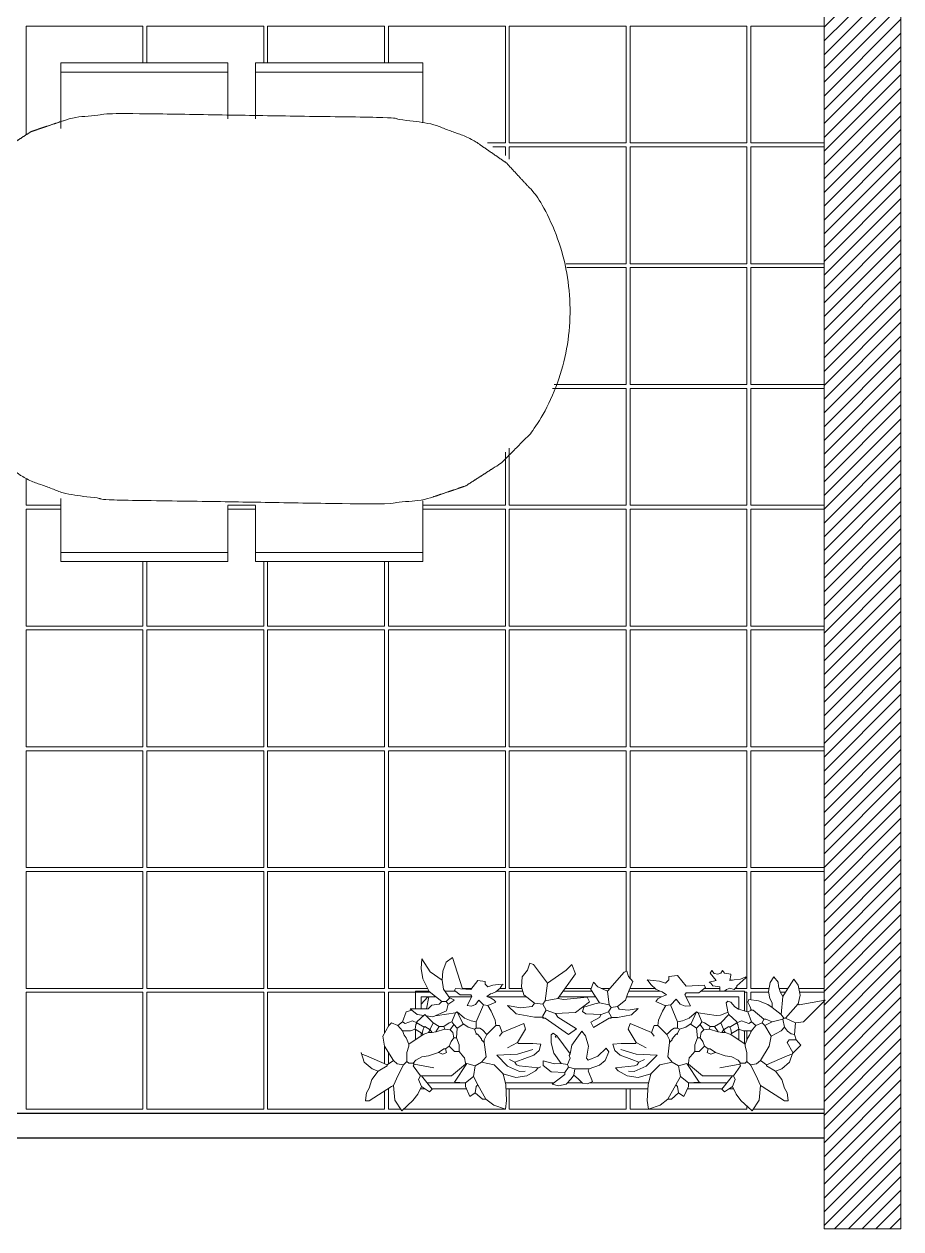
# Model space of a CAD drawing. Header units: inches. Extents: x 342 to 2540, y 601 to 2289.
# Drawn here: x 1376.9 to 1601.9, y 1135.9 to 1445.1 of the extents above; entities that cross this region are included whole.
import ezdxf

# ---------------------------------------------------------------- set-up
doc = ezdxf.new("R2010")
doc.units = ezdxf.units.IN
doc.header["$MEASUREMENT"] = 0
doc.layers.get('0').update_dxf_attribs({"color": 140})
for name, color, linetype, lineweight in [('A-DETL-MBND', 140, 'Continuous', 18), ('A-DOOR-FULL', 2, 'Continuous', 25), ('A-FURN', 8, 'Continuous', 18), ('battiscopa e pavimento', 6, 'Continuous', 13)]:
    doc.layers.add(name, color=color, linetype=linetype, lineweight=lineweight)

msp = doc.modelspace()

# ---------------------------------------------------------------- hatches: boundary and pattern name
h = msp.add_hatch()
h.set_pattern_fill('ANSI31', color=1, scale=20)
edge = h.paths.add_edge_path()
edge.add_line((1582.22, 1159.27), (1582.22, 1287))
edge.add_line((1582.22, 1159.27), (1582.22, 1135.9))
edge.add_line((1582.22, 1135.9), (1601.93, 1135.9))
edge.add_line((1601.93, 1135.9), (1601.93, 1506.97))
edge.add_line((1582.22, 1506.97), (1582.22, 1287))
edge.add_line((1582.22, 1506.97), (1506.32, 1506.97))
edge.add_line((1539.22, 1516.55), (1582.22, 1516.55))
edge.add_line((1582.22, 1647), (1582.22, 1516.47))
edge.add_line((1601.93, 1856.07), (1601.93, 1506.97))
edge.add_line((1506.32, 1516.47), (1582.22, 1516.47))
edge.add_line((1506.32, 1516.47), (1506.32, 1506.93))
edge.add_line((1601.93, 1856.07), (1482.52, 1856.08))
edge.add_line((1582.22, 1846.47), (1482.52, 1846.48))
edge.add_line((1482.52, 1856.08), (1482.52, 1846.48))
edge.add_line((1582.22, 1846.47), (1582.22, 1615.47))

# ---------------------------------------------------------------- linework, layer by layer
at = {"layer": 'A-DETL-MBND'}
for p, q in [((1582.22, 1506.97), (1582.22, 1287)), ((1601.93, 1135.9), (1601.93, 1506.97)), ((1582.22, 1194.57), (1582.22, 1287)), ((1582.22, 1159.27), (1582.22, 1194.33)), ((1582.22, 1159.27), (1582.22, 1135.9)), ((1582.22, 1135.9), (1601.93, 1135.9))]:
    msp.add_line(p, q, dxfattribs=at)
at = {"layer": 'A-DOOR-FULL'}
for p, q in [((1284.42, 1165.63), (1582.22, 1165.63)), ((1284.42, 1159.27), (1582.22, 1159.27)), ((1284.42, 1159.27), (1582.22, 1159.27))]:
    msp.add_line(p, q, dxfattribs=at)
at = {"layer": 'A-FURN'}
for p, q in [((1479.21, 1435.16, 100), (1436.27, 1435.16, 100)), ((1436.3, 1435.16, 100), (1436.3, 1429.8, 100)), ((1479.21, 1429.8, 100), (1479.21, 1435.16, 100)), ((1429.21, 1432.8, 100), (1429.21, 1429.8, 100)), ((1436.3, 1420.79, 100), (1436.3, 1429.8, 100)), ((1479.21, 1429.8, 100), (1479.21, 1419.88, 100)), ((1386.31, 1312.53, 100), (1386.31, 1323.39, 100)), ((1429.21, 1321.54, 100), (1429.21, 1312.53, 100)), ((1436.3, 1321.54, 100), (1436.3, 1312.53, 100)), ((1479.21, 1312.53, 100), (1479.21, 1322.81, 100)), ((1386.31, 1312.53, 100), (1386.31, 1307.17, 100)), ((1429.21, 1307.17, 100), (1429.21, 1312.53, 100)), ((1436.3, 1307.17, 100), (1436.3, 1312.53, 100)), ((1479.21, 1312.53, 100), (1479.21, 1307.17, 100)), ((1386.31, 1307.17, 100), (1429.21, 1307.17, 100)), ((1479.21, 1307.17, 100), (1436.27, 1307.17, 100)), ((1478.78, 1202.76), (1478.95, 1205.24)), ((1478.95, 1205.24), (1481.14, 1201.87)), ((1484.35, 1202.05), (1485.2, 1204.35)), ((1485.2, 1204.35), (1486.89, 1205.53)), ((1486.89, 1205.53), (1489.45, 1197.48)), ((1506.1, 1202.27), (1506.7, 1204.07)), ((1507.6, 1203.77), (1506.7, 1204.07)), ((1511.2, 1198.97), (1507.6, 1203.77)), ((1516, 1202.27), (1517.5, 1203.77)), ((1518.4, 1201.37), (1517.5, 1203.77)), ((1479.28, 1200.1), (1478.78, 1202.76)), ((1480.86, 1196.8), (1479.28, 1200.1)), ((1481.14, 1201.87), (1484.19, 1199.75)), ((1484.19, 1199.75), (1484.35, 1202.05)), ((1504.56, 1198.01), (1504.7, 1200.61)), ((1504.7, 1200.61), (1506.1, 1202.27)), ((1511.2, 1198.97), (1516, 1202.27)), ((1513.9, 1195.07), (1518.4, 1201.37)), ((1526.64, 1196.89), (1530.9, 1201.8)), ((1530.9, 1201.8), (1531.59, 1202.03)), ((1532.05, 1200.65), (1531.59, 1202.03)), ((1533.13, 1199.37), (1532.05, 1200.65)), ((1538.37, 1199.65), (1536.81, 1199.82)), ((1537.09, 1199.55), (1536.81, 1199.82)), ((1542.35, 1199.82), (1541.52, 1198.99)), ((1542.35, 1200.65), (1544.56, 1200.93)), ((1542.35, 1200.65), (1542.35, 1199.82)), ((1544.56, 1200.93), (1546.78, 1198.16)), ((1552.94, 1201.51), (1553.4, 1202.2)), ((1554.55, 1199.66), (1552.94, 1201.51)), ((1553.98, 1201.44), (1553.4, 1202.2)), ((1554.93, 1201.28), (1553.98, 1201.44)), ((1555.72, 1201.53), (1554.93, 1201.28)), ((1556.17, 1202.2), (1555.72, 1201.53)), ((1556.63, 1201.51), (1556.17, 1202.2)), ((1558.24, 1201.28), (1556.63, 1201.51)), ((1558.01, 1199.66), (1558.24, 1201.04)), ((1558.24, 1201.04), (1558.24, 1201.28)), ((1560.8, 1200.04), (1559.11, 1199.79)), ((1560.55, 1198.97), (1562.17, 1200.35)), ((1562.17, 1200.58), (1560.8, 1200.04)), ((1562.17, 1200.35), (1562.17, 1200.58)), ((1569.32, 1200.58), (1568.37, 1199.13)), ((1569.32, 1200.58), (1570.47, 1199.2)), ((1571.86, 1195.97), (1574.49, 1200.04)), ((1574.49, 1200.04), (1575.58, 1198.43)), ((1484.1, 1194.26), (1480.86, 1196.8)), ((1484.19, 1199.75), (1484.56, 1197.44)), ((1484.56, 1197.44), (1486.13, 1195.14)), ((1487.39, 1197.12), (1487.62, 1197.58)), ((1488.78, 1195.97), (1487.39, 1197.12)), ((1491.55, 1197.35), (1487.62, 1197.58)), ((1493.39, 1199.66), (1491.55, 1197.35)), ((1495.24, 1199.43), (1493.39, 1199.66)), ((1495.24, 1199.43), (1495.24, 1198.74)), ((1495.24, 1198.74), (1495.93, 1198.05)), ((1495.93, 1198.05), (1497.2, 1198.46)), ((1498, 1196.78), (1497.07, 1196.29)), ((1497.2, 1198.46), (1498.55, 1198.6)), ((1499.06, 1197.71), (1498, 1196.78)), ((1498.55, 1198.6), (1499.62, 1198.51)), ((1499.62, 1198.51), (1499.06, 1197.71)), ((1499.62, 1198.51), (1499.85, 1198.74)), ((1505.2, 1195.97), (1504.56, 1198.01)), ((1510.6, 1194.47), (1511.2, 1198.97)), ((1522.33, 1197.34), (1523.02, 1199.19)), ((1524.56, 1193.89), (1522.33, 1197.34)), ((1524.18, 1198.03), (1523.02, 1199.19)), ((1526.64, 1196.89), (1524.18, 1198.03)), ((1527.1, 1193.43), (1526.64, 1196.89)), ((1531.74, 1196.15), (1533.13, 1199.37)), ((1537.09, 1199.55), (1537.76, 1198.59)), ((1537.76, 1198.59), (1539.03, 1197.47)), ((1540, 1199.49), (1538.37, 1199.65)), ((1539.03, 1197.47), (1540.15, 1196.88)), ((1541.52, 1198.99), (1540, 1199.49)), ((1540.15, 1196.88), (1540.69, 1196.78)), ((1540.69, 1196.78), (1541.8, 1195.95)), ((1546.78, 1198.16), (1551.48, 1198.44)), ((1550.1, 1196.5), (1551.76, 1197.88)), ((1551.76, 1197.88), (1551.48, 1198.44)), ((1552.71, 1199.2), (1554.55, 1199.66)), ((1552.71, 1199.2), (1553.17, 1198.97)), ((1553.63, 1198.28), (1553.17, 1198.97)), ((1555.48, 1198.05), (1553.63, 1198.28)), ((1555.48, 1196.89), (1555.48, 1198.05)), ((1556.63, 1196.89), (1555.48, 1196.89)), ((1557.14, 1197.36), (1556.63, 1196.89)), ((1558.04, 1197.65), (1557.14, 1197.36)), ((1559.11, 1199.79), (1558.01, 1199.66)), ((1559.17, 1197.35), (1558.04, 1197.65)), ((1559.63, 1197.82), (1559.17, 1197.35)), ((1559.63, 1197.82), (1559.86, 1198.05)), ((1559.86, 1198.28), (1560.55, 1198.97)), ((1559.86, 1198.05), (1559.86, 1198.28)), ((1568.37, 1199.13), (1567.97, 1196.82)), ((1567.97, 1196.82), (1568.25, 1195)), ((1570.54, 1198.22), (1570.47, 1199.2)), ((1570.93, 1196.74), (1570.54, 1198.22)), ((1571.63, 1195.51), (1570.93, 1196.74)), ((1575.58, 1198.43), (1576.05, 1195.87)), ((1480.51, 1195.45), (1478.85, 1193.6)), ((1480.18, 1192.42), (1480.78, 1195.45)), ((1483.4, 1193.57), (1484.1, 1194.26)), ((1484.1, 1194.26), (1485.25, 1194.26)), ((1486.17, 1195.19), (1485.25, 1194.26)), ((1485.71, 1193.57), (1485.25, 1194.26)), ((1487.19, 1194.56), (1485.67, 1193.49)), ((1487.34, 1194.6), (1486.17, 1195.19)), ((1491.55, 1195.97), (1488.78, 1195.97)), ((1490.62, 1193.2), (1491.78, 1195.51)), ((1491.78, 1195.51), (1491.55, 1195.97)), ((1493.62, 1194.59), (1492.79, 1193.53)), ((1494.78, 1193.43), (1493.62, 1194.59)), ((1496.62, 1196.2), (1495.7, 1195.51)), ((1495.7, 1195.51), (1496.77, 1195.09)), ((1495.93, 1193.2), (1498.01, 1194.12)), ((1497.07, 1196.29), (1496.62, 1196.2)), ((1496.77, 1195.09), (1497.58, 1194.64)), ((1497.58, 1194.64), (1498.01, 1194.12)), ((1507.9, 1193.87), (1505.2, 1195.97)), ((1507.3, 1192.97), (1507.9, 1193.87)), ((1510, 1193.57), (1507.9, 1193.87)), ((1510, 1193.57), (1510.6, 1194.47)), ((1510.6, 1194.47), (1513.9, 1195.07)), ((1515.4, 1194.77), (1513.9, 1195.07)), ((1521.4, 1195.37), (1515.4, 1194.77)), ((1518.4, 1191.47), (1522, 1194.17)), ((1523.41, 1193.66), (1520.59, 1192.79)), ((1522, 1194.17), (1521.4, 1195.37)), ((1523.41, 1193.66), (1524.56, 1193.89)), ((1527.1, 1193.43), (1524.56, 1193.89)), ((1529.18, 1192.97), (1531.25, 1194.59)), ((1531.25, 1194.59), (1531.74, 1196.15)), ((1539.54, 1194.91), (1539.03, 1194.29)), ((1541.52, 1193.18), (1539.03, 1194.29)), ((1540.51, 1195.44), (1539.54, 1194.91)), ((1541.8, 1195.95), (1540.51, 1195.44)), ((1542.9, 1193.45), (1544.29, 1194.84)), ((1544.29, 1194.84), (1545.29, 1193.58)), ((1546.5, 1195.95), (1546.78, 1196.5)), ((1547.89, 1193.18), (1546.5, 1195.95)), ((1546.78, 1196.5), (1550.1, 1196.5)), ((1557.09, 1193.89), (1557.55, 1194.35)), ((1557.55, 1191.59), (1557.09, 1193.89)), ((1557.55, 1194.35), (1558.24, 1194.12)), ((1558.24, 1194.12), (1559.34, 1192.9)), ((1562.63, 1194.12), (1562.86, 1194.82)), ((1563.09, 1193.2), (1562.63, 1194.12)), ((1565.37, 1194.47), (1562.86, 1194.82)), ((1567.78, 1193.52), (1565.37, 1194.47)), ((1568.25, 1195), (1568.86, 1193.89)), ((1568.86, 1193.89), (1568.86, 1192.97)), ((1571.16, 1190.89), (1571.63, 1195.51)), ((1571.63, 1195.51), (1571.86, 1195.97)), ((1572.32, 1189.97), (1575.55, 1193.66)), ((1576.05, 1195.87), (1575.55, 1193.66)), ((1575.78, 1193.43), (1575.55, 1193.66)), ((1582.5, 1194.62), (1575.78, 1193.43)), ((1576.93, 1189.05), (1582.5, 1194.62)), ((1474.01, 1189.05), (1474.94, 1191.59)), ((1476.43, 1192.03), (1474.94, 1191.59)), ((1477.76, 1190.89), (1475.98, 1192.42)), ((1475.98, 1192.42), (1480.63, 1192.42)), ((1477.7, 1189.05), (1479.78, 1190.89)), ((1479.52, 1190.66), (1477.76, 1190.89)), ((1481.86, 1188.82), (1479.78, 1190.89)), ((1481.82, 1190.36), (1480.09, 1190.59)), ((1480.63, 1192.42), (1481.56, 1193.34)), ((1481.56, 1193.34), (1483.4, 1193.57)), ((1485.32, 1191.83), (1481.82, 1190.36)), ((1483.01, 1190.66), (1482.62, 1190.7)), ((1487.62, 1191.36), (1483.01, 1190.66)), ((1485.32, 1191.83), (1485.71, 1193.57)), ((1486.7, 1189.05), (1487.62, 1191.36)), ((1487.62, 1191.36), (1488.09, 1191.59)), ((1489.47, 1188.59), (1488.09, 1191.59)), ((1488.09, 1191.59), (1489.95, 1190.03)), ((1491.73, 1193.09), (1490.62, 1193.2)), ((1492.79, 1193.53), (1491.73, 1193.09)), ((1492.93, 1189.05), (1494.78, 1193.43)), ((1495.93, 1193.2), (1494.78, 1193.43)), ((1495.93, 1193.2), (1496.81, 1191.76)), ((1496.81, 1191.76), (1497.83, 1189.45)), ((1500.98, 1193.25), (1503.19, 1191.08)), ((1504.3, 1192.67), (1500.98, 1193.25)), ((1503.19, 1191.08), (1507.9, 1190.27)), ((1504.3, 1192.67), (1507.3, 1192.97)), ((1510.9, 1192.07), (1510, 1193.57)), ((1510, 1190.57), (1510.9, 1192.07)), ((1510, 1190.27), (1510, 1190.57)), ((1513.3, 1191.17), (1510.9, 1192.07)), ((1513.3, 1191.17), (1518.4, 1191.47)), ((1513.9, 1190.27), (1513.3, 1191.17)), ((1520.59, 1192.79), (1520.21, 1191.69)), ((1520.21, 1191.69), (1521.1, 1191.12)), ((1525.02, 1190.89), (1521.1, 1191.12)), ((1524.56, 1190.2), (1525.02, 1190.89)), ((1525.02, 1190.89), (1526.87, 1191.59)), ((1526.87, 1191.59), (1527.56, 1192.74)), ((1527.56, 1190.43), (1526.87, 1191.59)), ((1527.56, 1192.74), (1527.1, 1193.43)), ((1527.56, 1192.74), (1529.18, 1192.97)), ((1529.64, 1192.28), (1529.18, 1192.97)), ((1532.8, 1190.83), (1529.18, 1190.2)), ((1531.94, 1192.05), (1529.64, 1192.28)), ((1531.94, 1192.05), (1534.5, 1192.49)), ((1534.5, 1192.49), (1532.8, 1190.83)), ((1540.75, 1191.76), (1539.73, 1189.45)), ((1541.63, 1193.2), (1540.75, 1191.76)), ((1541.63, 1193.2), (1542.79, 1193.43)), ((1544.63, 1189.05), (1542.79, 1193.43)), ((1545.29, 1193.58), (1546.56, 1193.05)), ((1546.56, 1193.05), (1547.89, 1193.18)), ((1549.48, 1191.59), (1547.61, 1190.03)), ((1548.09, 1188.59), (1549.48, 1191.59)), ((1549.94, 1191.36), (1549.48, 1191.59)), ((1549.94, 1191.36), (1554.55, 1190.66)), ((1550.86, 1189.05), (1549.94, 1191.36)), ((1554.55, 1190.66), (1555.6, 1190.75)), ((1555.6, 1190.75), (1557.57, 1191.54)), ((1555.71, 1188.82), (1557.78, 1190.89)), ((1557.78, 1190.89), (1557.55, 1191.59)), ((1559.86, 1189.05), (1557.78, 1190.89)), ((1559.34, 1192.9), (1560.29, 1192.28)), ((1560.29, 1192.28), (1562.63, 1191.59)), ((1562.63, 1191.59), (1563.55, 1192.05)), ((1563.55, 1189.05), (1562.63, 1191.59)), ((1563.55, 1192.05), (1563.09, 1193.2)), ((1564.01, 1192.05), (1563.55, 1192.05)), ((1566.78, 1189.74), (1564.01, 1192.05)), ((1568.86, 1192.74), (1567.78, 1193.52)), ((1568.86, 1192.74), (1568.86, 1192.97)), ((1571.16, 1190.89), (1568.86, 1192.74)), ((1571.86, 1189.97), (1571.16, 1190.89)), ((1468.94, 1185.36), (1470.55, 1188.13)), ((1470.55, 1188.13), (1471.24, 1188.82)), ((1472.86, 1188.13), (1471.24, 1188.82)), ((1472.86, 1188.13), (1474.01, 1189.05)), ((1474.01, 1186.74), (1472.86, 1188.13)), ((1474.71, 1188.59), (1474.01, 1189.05)), ((1476.55, 1189.28), (1474.71, 1188.59)), ((1477.7, 1188.82), (1476.55, 1189.28)), ((1477.24, 1187.2), (1477.47, 1188.36)), ((1477.47, 1188.36), (1477.7, 1188.82)), ((1477.7, 1188.82), (1477.7, 1189.05)), ((1479.55, 1187.66), (1477.7, 1188.82)), ((1479.32, 1187.2), (1479.55, 1187.66)), ((1479.78, 1187.89), (1479.55, 1187.66)), ((1481.16, 1186.97), (1479.78, 1187.89)), ((1481.16, 1187.2), (1481.86, 1188.82)), ((1483.47, 1187.89), (1481.86, 1188.82)), ((1482.55, 1186.51), (1483.47, 1187.89)), ((1483.47, 1187.89), (1484.63, 1187.89)), ((1484.63, 1187.89), (1486.01, 1188.82)), ((1484.86, 1187.2), (1484.63, 1187.89)), ((1486.01, 1188.82), (1486.7, 1189.05)), ((1486.24, 1186.97), (1487.16, 1188.36)), ((1487.16, 1188.36), (1486.7, 1189.05)), ((1488.09, 1187.43), (1487.16, 1188.36)), ((1488.09, 1187.43), (1489.47, 1188.36)), ((1490.85, 1187.66), (1489.47, 1188.59)), ((1489.47, 1188.36), (1489.47, 1188.59)), ((1489.95, 1190.03), (1491.64, 1189.27)), ((1492.47, 1187.2), (1490.85, 1187.66)), ((1491.64, 1189.27), (1492.93, 1189.05)), ((1492.93, 1187.43), (1492.93, 1189.05)), ((1495.7, 1185.82), (1498.01, 1188.13)), ((1497.83, 1189.45), (1498.01, 1188.13)), ((1498.93, 1188.13), (1498.01, 1188.13)), ((1499.62, 1186.28), (1498.93, 1188.13)), ((1499.62, 1186.28), (1505.16, 1188.59)), ((1505.16, 1188.59), (1505.62, 1187.2)), ((1510, 1190.27), (1507.9, 1190.27)), ((1510.3, 1189.97), (1510, 1190.27)), ((1510, 1189.97), (1510, 1190.27)), ((1510, 1189.97), (1510.3, 1189.97)), ((1510.3, 1189.97), (1510.6, 1189.97)), ((1516.6, 1185.77), (1510.6, 1189.97)), ((1518.7, 1187.27), (1513.9, 1190.27)), ((1522.35, 1189), (1524.56, 1190.2)), ((1523.04, 1187.63), (1522.35, 1189)), ((1523.04, 1187.63), (1527.1, 1189.97)), ((1527.33, 1189.97), (1527.1, 1189.97)), ((1527.33, 1189.97), (1527.56, 1190.2)), ((1527.56, 1189.97), (1527.33, 1189.97)), ((1527.56, 1190.2), (1527.56, 1190.43)), ((1527.56, 1190.2), (1529.18, 1190.2)), ((1527.56, 1189.97), (1527.56, 1190.2)), ((1532.41, 1188.59), (1531.94, 1187.2)), ((1537.94, 1186.28), (1532.41, 1188.59)), ((1537.94, 1186.28), (1538.63, 1188.13)), ((1538.63, 1188.13), (1539.56, 1188.13)), ((1539.73, 1189.45), (1539.56, 1188.13)), ((1541.86, 1185.82), (1539.56, 1188.13)), ((1545.92, 1189.27), (1544.63, 1189.05)), ((1544.63, 1187.43), (1544.63, 1189.05)), ((1545.09, 1187.2), (1546.71, 1187.66)), ((1547.61, 1190.03), (1545.92, 1189.27)), ((1546.71, 1187.66), (1548.09, 1188.59)), ((1548.09, 1188.36), (1548.09, 1188.59)), ((1549.48, 1187.43), (1548.09, 1188.36)), ((1549.48, 1187.43), (1550.4, 1188.36)), ((1550.4, 1188.36), (1550.86, 1189.05)), ((1551.32, 1186.97), (1550.4, 1188.36)), ((1551.55, 1188.82), (1550.86, 1189.05)), ((1552.94, 1187.89), (1551.55, 1188.82)), ((1552.71, 1187.2), (1552.94, 1187.89)), ((1554.09, 1187.89), (1552.94, 1187.89)), ((1554.09, 1187.89), (1555.71, 1188.82)), ((1555.01, 1186.51), (1554.09, 1187.89)), ((1556.4, 1187.2), (1555.71, 1188.82)), ((1556.4, 1186.97), (1557.78, 1187.89)), ((1557.78, 1187.89), (1558.01, 1187.66)), ((1558.01, 1187.66), (1559.86, 1188.82)), ((1558.24, 1187.2), (1558.01, 1187.66)), ((1559.86, 1188.82), (1561.01, 1189.28)), ((1559.86, 1188.82), (1559.86, 1189.05)), ((1560.09, 1188.36), (1559.86, 1188.82)), ((1560.32, 1187.2), (1560.09, 1188.36)), ((1561.01, 1189.28), (1562.86, 1188.59)), ((1562.86, 1188.59), (1563.55, 1189.05)), ((1564.7, 1188.13), (1563.55, 1189.05)), ((1563.55, 1186.74), (1564.7, 1188.13)), ((1564.7, 1188.13), (1566.32, 1188.82)), ((1566.32, 1188.82), (1566.78, 1189.74)), ((1567.01, 1188.13), (1566.32, 1188.82)), ((1567.24, 1189.74), (1566.78, 1189.74)), ((1567.01, 1188.13), (1568.86, 1189.05)), ((1568.63, 1185.36), (1567.01, 1188.13)), ((1568.86, 1189.05), (1567.24, 1189.74)), ((1568.86, 1189.05), (1571.63, 1189.74)), ((1571.16, 1186.74), (1572.09, 1187.66)), ((1571.63, 1189.74), (1571.86, 1189.97)), ((1572.09, 1187.66), (1571.63, 1189.74)), ((1572.32, 1189.97), (1571.86, 1189.97)), ((1572.09, 1187.66), (1572.85, 1186.61)), ((1574.85, 1188.82), (1572.32, 1189.97)), ((1574.62, 1185.82), (1574.85, 1188.82)), ((1574.85, 1188.82), (1576.93, 1189.05)), ((1469.4, 1182.82), (1468.94, 1185.36)), ((1474.47, 1185.59), (1474.01, 1186.74)), ((1474.01, 1186.74), (1476.09, 1186.74)), ((1474.94, 1184.9), (1474.47, 1185.59)), ((1475.63, 1183.28), (1474.94, 1184.9)), ((1475.63, 1183.28), (1479.32, 1185.82)), ((1476.09, 1186.74), (1477.24, 1187.2)), ((1479.09, 1186.05), (1477.24, 1187.2)), ((1479.09, 1186.05), (1479.32, 1187.2)), ((1479.32, 1185.82), (1479.09, 1186.05)), ((1479.32, 1185.82), (1480.7, 1186.28)), ((1480.7, 1186.28), (1481.16, 1186.97)), ((1480.7, 1186.28), (1481.63, 1186.28)), ((1481.16, 1186.97), (1481.16, 1187.2)), ((1481.63, 1186.28), (1481.16, 1186.97)), ((1481.63, 1186.28), (1482.55, 1186.51)), ((1482.55, 1186.51), (1484.86, 1187.2)), ((1486.24, 1186.97), (1484.86, 1187.2)), ((1486.93, 1186.28), (1486.24, 1186.97)), ((1486.47, 1183.97), (1487.16, 1184.9)), ((1487.16, 1184.9), (1486.93, 1186.28)), ((1487.16, 1184.9), (1487.86, 1184.9)), ((1487.86, 1184.9), (1488.09, 1187.43)), ((1488.55, 1183.17), (1487.86, 1184.9)), ((1492.47, 1187.2), (1492.93, 1187.43)), ((1492.93, 1186.05), (1492.47, 1187.2)), ((1493.85, 1187.43), (1492.93, 1187.43)), ((1493.39, 1185.82), (1492.93, 1186.05)), ((1492.93, 1185.82), (1492.93, 1186.05)), ((1494.31, 1184.67), (1493.39, 1185.82)), ((1494.55, 1186.97), (1493.85, 1187.43)), ((1494.31, 1184.43), (1494.31, 1184.67)), ((1495.01, 1183.74), (1494.31, 1184.43)), ((1495.7, 1185.82), (1494.55, 1186.97)), ((1495.01, 1184.43), (1495.7, 1185.82)), ((1495.01, 1183.74), (1495.01, 1184.43)), ((1499.62, 1186.28), (1498.93, 1185.36)), ((1503.54, 1183.74), (1505.62, 1187.2)), ((1512.18, 1183.7), (1512.21, 1185.71)), ((1512.21, 1185.71), (1512.67, 1186.18)), ((1513.59, 1185.48), (1512.67, 1186.18)), ((1513.47, 1185.04), (1513.17, 1185.34)), ((1517.06, 1180.87), (1513.59, 1185.48)), ((1516.6, 1185.77), (1518.7, 1187.27)), ((1517.48, 1183.04), (1520.05, 1186.64)), ((1520.06, 1186.64), (1520.98, 1185.48)), ((1520.98, 1185.48), (1521.72, 1182.82)), ((1534.02, 1183.74), (1531.94, 1187.2)), ((1537.94, 1186.28), (1538.63, 1185.36)), ((1541.86, 1185.82), (1543.02, 1186.97)), ((1542.56, 1184.43), (1541.86, 1185.82)), ((1542.56, 1183.74), (1543.25, 1184.43)), ((1542.56, 1183.74), (1542.56, 1184.43)), ((1543.02, 1186.97), (1543.71, 1187.43)), ((1543.25, 1184.67), (1544.17, 1185.82)), ((1543.25, 1184.43), (1543.25, 1184.67)), ((1543.71, 1187.43), (1544.63, 1187.43)), ((1544.17, 1185.82), (1544.63, 1186.05)), ((1545.09, 1187.2), (1544.63, 1187.43)), ((1544.63, 1186.05), (1545.09, 1187.2)), ((1544.63, 1185.82), (1544.63, 1186.05)), ((1549.01, 1183.17), (1549.71, 1184.9)), ((1549.71, 1184.9), (1549.48, 1187.43)), ((1550.4, 1184.9), (1549.71, 1184.9)), ((1550.4, 1184.9), (1550.63, 1186.28)), ((1551.09, 1183.97), (1550.4, 1184.9)), ((1550.63, 1186.28), (1551.32, 1186.97)), ((1551.32, 1186.97), (1552.71, 1187.2)), ((1555.01, 1186.51), (1552.71, 1187.2)), ((1555.94, 1186.28), (1555.01, 1186.51)), ((1555.94, 1186.28), (1556.4, 1186.97)), ((1556.86, 1186.28), (1555.94, 1186.28)), ((1556.4, 1186.97), (1556.4, 1187.2)), ((1556.86, 1186.28), (1556.4, 1186.97)), ((1558.24, 1185.82), (1556.86, 1186.28)), ((1558.48, 1186.05), (1558.24, 1187.2)), ((1558.24, 1185.82), (1558.48, 1186.05)), ((1561.94, 1183.28), (1558.24, 1185.82)), ((1558.48, 1186.05), (1560.32, 1187.2)), ((1561.47, 1186.74), (1560.32, 1187.2)), ((1563.55, 1186.74), (1561.47, 1186.74)), ((1561.94, 1183.28), (1562.63, 1184.9)), ((1562.63, 1184.9), (1563.09, 1185.59)), ((1563.09, 1185.59), (1563.55, 1186.74)), ((1568.16, 1182.82), (1568.63, 1185.36)), ((1568.63, 1185.36), (1571.16, 1186.74)), ((1572.78, 1183.74), (1573.24, 1184.43)), ((1572.85, 1186.61), (1573.8, 1185.94)), ((1573.24, 1184.43), (1575.09, 1184.43)), ((1573.8, 1185.94), (1574.62, 1185.82)), ((1575.09, 1184.43), (1574.62, 1185.82)), ((1576.24, 1183.05), (1575.09, 1184.43)), ((1471.71, 1179.13), (1469.4, 1182.82)), ((1475.17, 1181.2), (1475.63, 1182.82)), ((1475.63, 1182.82), (1475.63, 1183.28)), ((1483.24, 1181.2), (1484.63, 1182.13)), ((1484.63, 1182.13), (1485.09, 1182.13)), ((1485.09, 1182.13), (1486.01, 1182.82)), ((1485.32, 1181.2), (1485.09, 1182.13)), ((1486.01, 1182.82), (1486.47, 1183.97)), ((1487.39, 1181.44), (1486.01, 1182.82)), ((1488.55, 1181.44), (1487.39, 1181.44)), ((1488.55, 1181.44), (1488.55, 1183.17)), ((1489.7, 1180.05), (1488.55, 1181.44)), ((1495.01, 1183.74), (1495.47, 1180.05)), ((1503.54, 1183.74), (1501.01, 1182.36)), ((1503.54, 1183.74), (1503.77, 1183.51)), ((1507.5, 1181.93), (1503.56, 1180.75)), ((1503.77, 1183.51), (1507.47, 1183.51)), ((1507.47, 1183.51), (1509.54, 1183.28)), ((1507.7, 1180.51), (1509.08, 1181.67)), ((1509.54, 1183.28), (1509.08, 1181.67)), ((1512.82, 1181.04), (1512.18, 1183.7)), ((1517.06, 1180.87), (1517.48, 1183.04)), ((1521.72, 1182.82), (1521.21, 1179.72)), ((1524.15, 1180.26), (1526.28, 1182.25)), ((1526.98, 1181.33), (1526.06, 1179.15)), ((1526.28, 1182.25), (1526.98, 1181.33)), ((1530.1, 1183.51), (1528.02, 1183.28)), ((1528.02, 1183.28), (1528.48, 1181.67)), ((1529.87, 1180.51), (1528.48, 1181.67)), ((1530.06, 1181.93), (1534, 1180.75)), ((1533.79, 1183.51), (1530.1, 1183.51)), ((1534.02, 1183.74), (1533.79, 1183.51)), ((1534.02, 1183.74), (1536.56, 1182.36)), ((1542.56, 1183.74), (1542.09, 1180.05)), ((1547.86, 1180.05), (1549.02, 1181.44)), ((1549.02, 1181.44), (1549.01, 1183.17)), ((1549.02, 1181.44), (1550.17, 1181.44)), ((1550.17, 1181.44), (1551.55, 1182.82)), ((1551.55, 1182.82), (1551.09, 1183.97)), ((1552.48, 1182.13), (1551.55, 1182.82)), ((1552.25, 1181.2), (1552.48, 1182.13)), ((1552.94, 1182.13), (1552.48, 1182.13)), ((1554.32, 1181.2), (1552.94, 1182.13)), ((1561.94, 1182.82), (1561.94, 1183.28)), ((1562.4, 1181.2), (1561.94, 1182.82)), ((1565.86, 1179.13), (1568.16, 1182.82)), ((1574.16, 1181.2), (1572.78, 1183.74)), ((1574.16, 1180.97), (1576.24, 1183.05)), ((1463.4, 1181.2), (1464.18, 1178.73)), ((1463.4, 1180.97), (1463.4, 1181.2)), ((1464.79, 1180.28), (1463.63, 1180.74)), ((1464.18, 1178.73), (1466.2, 1176.95)), ((1470.09, 1177.97), (1464.79, 1180.28)), ((1470.09, 1177.97), (1471.71, 1179.13)), ((1471.71, 1179.13), (1472.66, 1178.28)), ((1472.66, 1178.28), (1474.24, 1177.97)), ((1474.24, 1177.97), (1475.17, 1178.9)), ((1475.17, 1178.9), (1475.17, 1181.2)), ((1475.63, 1178.44), (1475.17, 1178.9)), ((1476.78, 1178.44), (1475.63, 1178.44)), ((1477.43, 1179.17), (1476.78, 1178.44)), ((1477.01, 1178.2), (1476.78, 1178.44)), ((1476.78, 1177.74), (1477.01, 1178.2)), ((1477.01, 1178.2), (1482.09, 1177.28)), ((1479.02, 1180.06), (1477.43, 1179.17)), ((1480.7, 1180.28), (1479.02, 1180.06)), ((1480.7, 1180.28), (1483.24, 1181.2)), ((1483.24, 1181.2), (1484.39, 1180.74)), ((1484.39, 1180.74), (1485.32, 1181.2)), ((1490.16, 1178.2), (1486.56, 1175.21)), ((1487.39, 1173.59), (1490.55, 1178.33)), ((1489.93, 1179.82), (1489.7, 1180.05)), ((1490.16, 1178.44), (1489.93, 1179.82)), ((1490.16, 1178.44), (1490.16, 1178.2)), ((1492.7, 1177.74), (1490.55, 1178.33)), ((1494.31, 1178.67), (1492.7, 1177.74)), ((1494.31, 1178.67), (1495.47, 1180.05)), ((1497.54, 1177.97), (1494.31, 1178.67)), ((1503.56, 1180.75), (1498.21, 1180.45)), ((1498.21, 1180.45), (1500.98, 1177.7)), ((1502.85, 1178.67), (1501.47, 1179.36)), ((1502.85, 1178.67), (1504.7, 1179.36)), ((1503.31, 1177.97), (1502.85, 1178.67)), ((1504.7, 1179.36), (1507.7, 1180.51)), ((1513.03, 1178.27), (1510.13, 1179.02)), ((1510.13, 1177.87), (1510.13, 1179.02)), ((1514.75, 1178.33), (1512.82, 1181.04)), ((1514.75, 1178.33), (1513.03, 1178.27)), ((1516.36, 1178.1), (1514.75, 1178.33)), ((1516.36, 1178.1), (1517.06, 1179.72)), ((1516.82, 1180.41), (1517.06, 1180.87)), ((1517.06, 1179.72), (1516.82, 1180.41)), ((1521.67, 1179.25), (1521.21, 1179.72)), ((1521.67, 1179.25), (1524.15, 1180.26)), ((1526.06, 1179.15), (1524.58, 1177.93)), ((1532.87, 1179.36), (1529.87, 1180.51)), ((1534.71, 1178.67), (1532.87, 1179.36)), ((1534, 1180.75), (1539.35, 1180.45)), ((1534.25, 1177.97), (1534.71, 1178.67)), ((1534.71, 1178.67), (1536.1, 1179.36)), ((1539.35, 1180.45), (1536.58, 1177.7)), ((1540.02, 1177.97), (1543.25, 1178.67)), ((1543.25, 1178.67), (1542.09, 1180.05)), ((1543.25, 1178.67), (1544.86, 1177.74)), ((1544.86, 1177.74), (1547.01, 1178.33)), ((1550.17, 1173.59), (1547.01, 1178.33)), ((1547.4, 1178.44), (1547.63, 1179.82)), ((1547.4, 1178.44), (1547.4, 1178.2)), ((1547.4, 1178.2), (1551, 1175.21)), ((1547.63, 1179.82), (1547.86, 1180.05)), ((1553.17, 1180.74), (1552.25, 1181.2)), ((1554.32, 1181.2), (1553.17, 1180.74)), ((1556.86, 1180.28), (1554.32, 1181.2)), ((1560.55, 1178.2), (1555.48, 1177.28)), ((1556.86, 1180.28), (1558.55, 1180.06)), ((1558.55, 1180.06), (1560.14, 1179.17)), ((1560.14, 1179.17), (1560.78, 1178.44)), ((1560.55, 1178.2), (1560.78, 1178.44)), ((1560.78, 1177.74), (1560.55, 1178.2)), ((1560.78, 1178.44), (1561.94, 1178.44)), ((1561.94, 1178.44), (1562.4, 1178.9)), ((1562.4, 1178.9), (1562.4, 1181.2)), ((1563.32, 1177.97), (1562.4, 1178.9)), ((1564.9, 1178.28), (1563.32, 1177.97)), ((1565.86, 1179.13), (1564.9, 1178.28)), ((1567.47, 1177.97), (1565.86, 1179.13)), ((1567.47, 1177.97), (1572.78, 1180.28)), ((1573.38, 1178.73), (1571.37, 1176.95)), ((1572.78, 1180.28), (1573.93, 1180.74)), ((1574.16, 1181.2), (1573.38, 1178.73)), ((1574.16, 1180.97), (1574.16, 1181.2)), ((1466.17, 1174.28), (1467.78, 1176.36)), ((1466.2, 1176.95), (1467.78, 1176.36)), ((1467.78, 1176.36), (1470.09, 1177.74)), ((1470.09, 1177.74), (1470.09, 1177.97)), ((1472.87, 1175.4), (1471.71, 1172.67)), ((1474.24, 1177.97), (1472.87, 1175.4)), ((1478.63, 1175.21), (1476.78, 1177.74)), ((1478.17, 1174.28), (1478.63, 1175.21)), ((1478.63, 1175.21), (1478.86, 1175.21)), ((1481.63, 1171.75), (1478.86, 1175.21)), ((1478.86, 1175.21), (1479.09, 1175.21)), ((1486.56, 1175.21), (1479.09, 1175.21)), ((1492.24, 1174.98), (1492.7, 1177.74)), ((1499.85, 1175.67), (1497.54, 1177.97)), ((1500.52, 1172.85), (1499.85, 1175.67)), ((1503.08, 1174.74), (1499.85, 1175.67)), ((1499.85, 1175.67), (1499.85, 1175.44)), ((1500.98, 1177.7), (1504.08, 1176.28)), ((1503.08, 1174.74), (1505.93, 1175.18)), ((1504, 1177.74), (1503.31, 1177.97)), ((1508.85, 1177.28), (1504, 1177.74)), ((1504.08, 1176.28), (1505.53, 1176.42)), ((1505.93, 1175.18), (1508.15, 1176.51)), ((1508.15, 1176.51), (1508.85, 1177.28)), ((1508.85, 1177.28), (1509.54, 1177.51)), ((1512.21, 1176.25), (1510.13, 1177.87)), ((1515.67, 1176.02), (1512.21, 1176.25)), ((1512.44, 1173.03), (1515.67, 1175.56)), ((1515.67, 1176.02), (1516.59, 1177.41)), ((1515.67, 1175.56), (1515.67, 1176.02)), ((1516.59, 1177.41), (1516.36, 1178.1)), ((1518.21, 1176.95), (1516.59, 1177.41)), ((1517.98, 1175.33), (1517.29, 1174.41)), ((1517.98, 1175.33), (1518.21, 1176.95)), ((1519.13, 1174.41), (1517.98, 1175.33)), ((1518.21, 1176.95), (1521.9, 1176.95)), ((1521.67, 1176.49), (1521.9, 1176.95)), ((1522.82, 1173.72), (1521.67, 1176.49)), ((1524.58, 1177.93), (1521.9, 1176.95)), ((1528.71, 1177.28), (1533.56, 1177.74)), ((1529.41, 1176.51), (1528.71, 1177.28)), ((1531.64, 1175.18), (1529.41, 1176.51)), ((1534.48, 1174.74), (1531.64, 1175.18)), ((1533.49, 1176.28), (1532.03, 1176.42)), ((1536.58, 1177.7), (1533.49, 1176.28)), ((1533.56, 1177.74), (1534.25, 1177.97)), ((1534.48, 1174.74), (1537.71, 1175.67)), ((1537.04, 1172.85), (1537.71, 1175.67)), ((1537.71, 1175.67), (1540.02, 1177.97)), ((1537.71, 1175.67), (1537.71, 1175.44)), ((1545.33, 1174.98), (1544.86, 1177.74)), ((1551, 1175.21), (1558.48, 1175.21)), ((1555.94, 1171.75), (1558.71, 1175.21)), ((1558.71, 1175.21), (1558.48, 1175.21)), ((1558.94, 1175.21), (1558.71, 1175.21)), ((1558.94, 1175.21), (1560.78, 1177.74)), ((1559.4, 1174.28), (1558.94, 1175.21)), ((1563.32, 1177.97), (1564.69, 1175.4)), ((1564.69, 1175.4), (1565.86, 1172.67)), ((1567.47, 1177.74), (1567.47, 1177.97)), ((1569.78, 1176.36), (1567.47, 1177.74)), ((1571.37, 1176.95), (1569.78, 1176.36)), ((1571.39, 1174.28), (1569.78, 1176.36)), ((1465.48, 1171.98), (1466.17, 1174.28)), ((1465.48, 1168.75), (1471.24, 1172.44)), ((1471.24, 1172.44), (1471.71, 1172.67)), ((1471.71, 1172.67), (1472.02, 1168.96)), ((1477.96, 1170.52), (1478.86, 1172.44)), ((1478.86, 1172.44), (1478.17, 1174.28)), ((1478.86, 1172.44), (1480.93, 1171.05)), ((1490.16, 1173.36), (1487.39, 1173.59)), ((1490.16, 1173.36), (1492.24, 1174.98)), ((1490.16, 1172.44), (1490.16, 1173.36)), ((1491.32, 1169.9), (1490.16, 1172.44)), ((1493.39, 1172.9), (1492.24, 1174.98)), ((1492.7, 1170.82), (1492.93, 1172.44)), ((1492.93, 1172.44), (1493.39, 1172.9)), ((1493.39, 1172.9), (1495.44, 1169.18)), ((1500.73, 1168.85), (1500.52, 1172.85)), ((1514.09, 1172.61), (1512.44, 1173.03)), ((1516, 1173.05), (1514.09, 1172.61)), ((1517.29, 1174.41), (1516, 1173.05)), ((1520.23, 1173.27), (1519.13, 1174.41)), ((1521.51, 1173.16), (1520.23, 1173.27)), ((1522.82, 1173.72), (1521.51, 1173.16)), ((1536.83, 1168.85), (1537.04, 1172.85)), ((1544.17, 1172.9), (1542.13, 1169.18)), ((1544.17, 1172.9), (1545.33, 1174.98)), ((1544.63, 1172.44), (1544.17, 1172.9)), ((1544.86, 1170.82), (1544.63, 1172.44)), ((1547.4, 1173.36), (1545.33, 1174.98)), ((1546.25, 1169.9), (1547.4, 1172.44)), ((1547.4, 1173.36), (1550.17, 1173.59)), ((1547.4, 1172.44), (1547.4, 1173.36)), ((1550.17, 1173.59), (1550.86, 1173.36)), ((1558.71, 1172.44), (1556.63, 1171.05)), ((1558.71, 1172.44), (1559.4, 1174.28)), ((1559.61, 1170.52), (1558.71, 1172.44)), ((1565.86, 1172.67), (1565.54, 1168.96)), ((1566.32, 1172.44), (1565.86, 1172.67)), ((1572.09, 1168.75), (1566.32, 1172.44)), ((1572.09, 1171.98), (1571.39, 1174.28)), ((1464.61, 1169.52), (1464.55, 1168.75)), ((1464.82, 1170.85), (1464.61, 1169.52)), ((1465.48, 1171.98), (1464.82, 1170.85)), ((1472.02, 1168.96), (1473.83, 1166.19)), ((1476.69, 1168.85), (1477.96, 1170.52)), ((1480.93, 1171.05), (1481.63, 1171.75)), ((1492.7, 1170.82), (1491.32, 1169.9)), ((1492.7, 1170.82), (1494.55, 1169.21)), ((1494.55, 1169.21), (1495.47, 1169.21)), ((1495.44, 1169.18), (1497.45, 1167.63)), ((1542.13, 1169.18), (1540.11, 1167.63)), ((1543.02, 1169.21), (1542.09, 1169.21)), ((1544.86, 1170.82), (1543.02, 1169.21)), ((1544.86, 1170.82), (1546.25, 1169.9)), ((1556.63, 1171.05), (1555.94, 1171.75)), ((1560.88, 1168.85), (1559.61, 1170.52)), ((1565.54, 1168.96), (1563.74, 1166.19)), ((1572.09, 1171.98), (1572.74, 1170.85)), ((1572.74, 1170.85), (1572.95, 1169.52)), ((1572.95, 1169.52), (1573.01, 1168.75)), ((1464.55, 1168.75), (1465.48, 1168.75)), ((1473.83, 1166.19), (1476.69, 1168.85)), ((1497.45, 1167.63), (1500.42, 1166.63)), ((1500.42, 1166.63), (1500.73, 1168.85)), ((1537.15, 1166.63), (1536.83, 1168.85)), ((1540.11, 1167.63), (1537.15, 1166.63)), ((1563.74, 1166.19), (1560.88, 1168.85)), ((1573.01, 1168.75), (1572.09, 1168.75))]:
    msp.add_line(p, q, dxfattribs=at)
at = {"layer": 'A-FURN', "ltscale": 0.05}
msp.add_line((1558.73, 1199.75), (1558.03, 1199.75), dxfattribs=at)
at = {"layer": 'A-FURN', "elevation": 100}
for points in [[(1429.21, 1435.16), (1429.21, 1432.8), (1386.31, 1432.8), (1386.31, 1435.16), (1429.21, 1435.16)], [(1386.31, 1435.16), (1386.31, 1432.8), (1429.21, 1432.8)], [(1429.21, 1420.79), (1429.21, 1432.8), (1386.31, 1432.8), (1386.31, 1418.36)], [(1436.3, 1432.8), (1479.21, 1432.8)], [(1386.31, 1307.17), (1386.31, 1309.53), (1429.21, 1309.53)], [(1436.3, 1309.53), (1479.21, 1309.53)]]:
    msp.add_lwpolyline(points, dxfattribs=at)
at = {"layer": 'A-FURN'}
for points in [[(1477.35, 1192.42), (1477.35, 1196.95), (1480.79, 1196.95)], [(1484.9, 1196.95), (1487.6, 1196.95)], [(1498.2, 1196.95), (1504.9, 1196.95)], [(1515.24, 1196.95), (1522.58, 1196.95)], [(1526.52, 1196.95), (1526.69, 1196.95)], [(1532.09, 1196.95), (1540.02, 1196.95)], [(1550.64, 1196.95), (1561.83, 1196.95), (1561.83, 1191.82)], [(1478.85, 1192.42), (1478.85, 1195.45), (1482.59, 1195.45)], [(1485.92, 1195.45), (1491.75, 1195.45)], [(1495.85, 1195.45), (1505.88, 1195.45)], [(1514.17, 1195.45), (1523.56, 1195.45)], [(1531.52, 1195.45), (1540.52, 1195.45)], [(1546.75, 1195.45), (1560.33, 1195.45), (1560.33, 1192.27)], [(1477.35, 1184.47), (1477.35, 1187.13)], [(1478.85, 1185.5), (1478.85, 1186.2)], [(1560.33, 1187.2), (1560.33, 1184.38)], [(1561.83, 1186.74), (1561.83, 1183.35)], [(1490.18, 1173.38), (1480.32, 1173.38)], [(1512.89, 1173.38), (1500.4, 1173.38)], [(1520.13, 1173.38), (1516.31, 1173.38)], [(1537.17, 1173.38), (1522.02, 1173.38)], [(1557.24, 1173.38), (1547.38, 1173.38)], [(1479.7, 1171.88), (1478.6, 1171.88)], [(1490.42, 1171.88), (1481.52, 1171.88)], [(1536.99, 1171.88), (1500.57, 1171.88)], [(1556.04, 1171.88), (1547.15, 1171.88)], [(1558.97, 1171.88), (1557.86, 1171.88)]]:
    msp.add_lwpolyline(points, dxfattribs=at)
for centre, start, end in [((1485.32, 1191.83), 292.4667, 347.1957), ((1486.56, 1175.21), 270.353, 310.156), ((1551, 1175.21), 229.844, 269.647)]:
    msp.add_arc(centre, 0.0000288, start, end, dxfattribs=at)
at = {"layer": 'A-FURN', "lineweight": 0}
msp.add_rational_spline([(1490.24, 1326.6, 100), (1484.98, 1324.82, 100), (1479.73, 1323.05, 100), (1473.99, 1322.47, 100), (1468.25, 1321.89, 100), (1433.69, 1322.45, 50), (1399.12, 1323.01), (1393.41, 1323.77), (1387.69, 1324.54), (1382.49, 1326.48), (1377.3, 1328.42), (1372.8, 1331.53), (1368.3, 1334.64), (1364.49, 1338.75), (1360.68, 1342.87), (1340.9, 1373.58), (1361.66, 1403.65), (1365.6, 1407.64), (1369.54, 1411.62), (1374.14, 1414.59), (1378.74, 1417.55), (1384, 1419.32), (1389.25, 1421.09), (1394.99, 1421.67), (1400.73, 1422.25), (1435.29, 1421.69, 50), (1469.86, 1421.14, 100), (1475.57, 1420.37, 100), (1481.29, 1419.6, 100), (1486.48, 1417.66, 100), (1491.68, 1415.72, 100), (1496.18, 1412.61, 100), (1500.68, 1409.5, 100), (1504.49, 1405.39, 100), (1508.3, 1401.28, 100), (1528.08, 1370.56, 100), (1507.32, 1340.5, 100), (1503.38, 1336.51, 100), (1499.44, 1332.52, 100), (1494.84, 1329.56, 100), (1490.24, 1326.6, 100)], [1, 1, 1, 1, 1, 1, 1, 1, 1, 1, 1, 1, 1, 1, 1, 0.831966851509, 1, 1, 1, 1, 1, 1, 1, 1, 1, 1, 1, 1, 1, 1, 1, 1, 1, 1, 1, 0.831966851509, 1, 1, 1, 1, 1], degree=2, knots=[0, 0, 0, 1, 1, 2, 2, 3, 3, 4, 4, 5, 5, 6, 6, 7, 7, 8.176306, 8.176306, 9.176306, 9.176306, 10.176306, 10.176306, 11.176306, 11.176306, 12.176306, 12.176306, 13.176306, 13.176306, 14.176306, 14.176306, 15.176306, 15.176306, 16.176306, 16.176306, 17.176306, 17.176306, 18.352612, 18.352612, 19.352612, 19.352612, 20.352612, 20.352612, 20.352612], dxfattribs=at)
at = {"layer": 'battiscopa e pavimento'}
for p, q in [((1407.42, 1444.63), (1377.42, 1444.63)), ((1377.42, 1444.63), (1377.42, 1416.69)), ((1407.42, 1435.16, 100), (1407.42, 1444.63)), ((1408.42, 1444.63), (1438.42, 1444.63)), ((1408.42, 1435.16, 100), (1408.42, 1444.63)), ((1438.42, 1435.16, 100), (1438.42, 1444.63)), ((1439.42, 1444.63), (1469.42, 1444.63)), ((1439.42, 1435.16, 100), (1439.42, 1444.63)), ((1469.42, 1435.16, 100), (1469.42, 1444.63)), ((1470.42, 1444.63), (1500.42, 1444.63)), ((1470.42, 1435.16, 100), (1470.42, 1444.63)), ((1500.42, 1444.63), (1500.42, 1414.63)), ((1501.42, 1444.63), (1531.42, 1444.63)), ((1501.42, 1414.63), (1501.42, 1444.63)), ((1531.42, 1444.63), (1531.42, 1414.63)), ((1562.42, 1444.63), (1532.42, 1444.63)), ((1532.42, 1444.63), (1532.42, 1414.63)), ((1562.42, 1414.63), (1562.42, 1444.63)), ((1563.42, 1444.63), (1582.22, 1444.63)), ((1563.42, 1414.63), (1563.42, 1444.63)), ((1582.22, 1414.63), (1582.22, 1444.63)), ((1500.42, 1414.63), (1495.81, 1414.63)), ((1497.24, 1413.63), (1500.42, 1413.63)), ((1500.42, 1413.63), (1500.42, 1411.43)), ((1531.42, 1414.63), (1501.42, 1414.63)), ((1501.42, 1413.63), (1531.42, 1413.63)), ((1501.42, 1410.44), (1501.42, 1413.63)), ((1531.42, 1413.63), (1531.42, 1383.63)), ((1532.42, 1414.63), (1562.42, 1414.63)), ((1562.42, 1413.63), (1532.42, 1413.63)), ((1532.42, 1413.63), (1532.42, 1383.63)), ((1562.42, 1383.63), (1562.42, 1413.63)), ((1582.22, 1414.63), (1563.42, 1414.63)), ((1563.42, 1413.63), (1582.22, 1413.63)), ((1563.42, 1383.63), (1563.42, 1413.63)), ((1582.22, 1383.63), (1582.22, 1413.63)), ((1531.42, 1383.63), (1516.05, 1383.63)), ((1516.23, 1382.63), (1531.42, 1382.63)), ((1531.42, 1382.63), (1531.42, 1352.63)), ((1532.42, 1383.63), (1562.42, 1383.63)), ((1562.42, 1382.63), (1532.42, 1382.63)), ((1532.42, 1382.63), (1532.42, 1352.63)), ((1562.42, 1352.63), (1562.42, 1382.63)), ((1582.22, 1383.63), (1563.42, 1383.63)), ((1563.42, 1382.63), (1582.22, 1382.63)), ((1563.42, 1352.63), (1563.42, 1382.63)), ((1582.22, 1352.63), (1582.22, 1382.63)), ((1512.54, 1351.63), (1531.42, 1351.63)), ((1531.42, 1352.63), (1512.95, 1352.63)), ((1531.42, 1351.63), (1531.42, 1321.63)), ((1532.42, 1352.63), (1562.42, 1352.63)), ((1562.42, 1351.63), (1532.42, 1351.63)), ((1532.42, 1351.63), (1532.42, 1321.63)), ((1562.42, 1321.63), (1562.42, 1351.63)), ((1582.22, 1352.63), (1563.42, 1352.63)), ((1563.42, 1351.63), (1582.22, 1351.63)), ((1563.42, 1321.63), (1563.42, 1351.63)), ((1582.22, 1321.63), (1582.22, 1351.63)), ((1501.42, 1321.63), (1501.42, 1336.25)), ((1500.42, 1335.26), (1500.42, 1321.63)), ((1377.42, 1328.38), (1377.42, 1321.63)), ((1377.42, 1321.63), (1386.31, 1321.63)), ((1386.31, 1320.63), (1377.42, 1320.63)), ((1377.42, 1320.63), (1377.42, 1290.63)), ((1436.3, 1321.63), (1429.21, 1321.63)), ((1429.21, 1320.63), (1436.3, 1320.63)), ((1500.42, 1321.63), (1479.21, 1321.63)), ((1479.21, 1320.63), (1500.42, 1320.63)), ((1500.42, 1320.63), (1500.42, 1290.63)), ((1531.42, 1321.63), (1501.42, 1321.63)), ((1501.42, 1320.63), (1531.42, 1320.63)), ((1501.42, 1290.63), (1501.42, 1320.63)), ((1531.42, 1320.63), (1531.42, 1290.63)), ((1532.42, 1321.63), (1562.42, 1321.63)), ((1562.42, 1320.63), (1532.42, 1320.63)), ((1532.42, 1320.63), (1532.42, 1290.63)), ((1562.42, 1290.63), (1562.42, 1320.63)), ((1582.22, 1321.63), (1563.42, 1321.63)), ((1563.42, 1320.63), (1582.22, 1320.63)), ((1563.42, 1290.63), (1563.42, 1320.63)), ((1582.22, 1290.63), (1582.22, 1320.63)), ((1407.42, 1290.63), (1407.42, 1307.17, 100)), ((1408.42, 1290.63), (1408.42, 1307.17, 100)), ((1438.42, 1290.63), (1438.42, 1307.17, 100)), ((1439.42, 1290.63), (1439.42, 1307.17, 100)), ((1469.42, 1290.63), (1469.42, 1307.17, 100)), ((1470.42, 1290.63), (1470.42, 1307.17, 100)), ((1377.42, 1290.63), (1407.42, 1290.63)), ((1407.42, 1289.63), (1377.42, 1289.63)), ((1377.42, 1289.63), (1377.42, 1259.63)), ((1407.42, 1259.63), (1407.42, 1289.63)), ((1438.42, 1290.63), (1408.42, 1290.63)), ((1408.42, 1289.63), (1438.42, 1289.63)), ((1408.42, 1259.63), (1408.42, 1289.63)), ((1438.42, 1259.63), (1438.42, 1289.63)), ((1469.42, 1290.63), (1439.42, 1290.63)), ((1439.42, 1289.63), (1469.42, 1289.63)), ((1439.42, 1259.63), (1439.42, 1289.63)), ((1469.42, 1259.63), (1469.42, 1289.63)), ((1500.42, 1290.63), (1470.42, 1290.63)), ((1470.42, 1289.63), (1500.42, 1289.63)), ((1470.42, 1259.63), (1470.42, 1289.63)), ((1500.42, 1289.63), (1500.42, 1259.63)), ((1531.42, 1290.63), (1501.42, 1290.63)), ((1501.42, 1289.63), (1531.42, 1289.63)), ((1501.42, 1259.63), (1501.42, 1289.63)), ((1531.42, 1289.63), (1531.42, 1259.63)), ((1532.42, 1290.63), (1562.42, 1290.63)), ((1562.42, 1289.63), (1532.42, 1289.63)), ((1532.42, 1289.63), (1532.42, 1259.63)), ((1562.42, 1259.63), (1562.42, 1289.63)), ((1582.22, 1290.63), (1563.42, 1290.63)), ((1563.42, 1289.63), (1582.22, 1289.63)), ((1563.42, 1259.63), (1563.42, 1289.63)), ((1582.22, 1259.63), (1582.22, 1289.63)), ((1377.42, 1259.63), (1407.42, 1259.63)), ((1407.42, 1258.63), (1377.42, 1258.63)), ((1377.42, 1258.63), (1377.42, 1228.63)), ((1407.42, 1228.63), (1407.42, 1258.63)), ((1438.42, 1259.63), (1408.42, 1259.63)), ((1408.42, 1258.63), (1438.42, 1258.63)), ((1408.42, 1228.63), (1408.42, 1258.63)), ((1438.42, 1228.63), (1438.42, 1258.63)), ((1469.42, 1259.63), (1439.42, 1259.63)), ((1439.42, 1258.63), (1469.42, 1258.63)), ((1439.42, 1228.63), (1439.42, 1258.63)), ((1469.42, 1228.63), (1469.42, 1258.63)), ((1500.42, 1259.63), (1470.42, 1259.63)), ((1470.42, 1258.63), (1500.42, 1258.63)), ((1470.42, 1228.63), (1470.42, 1258.63)), ((1500.42, 1258.63), (1500.42, 1228.63)), ((1531.42, 1259.63), (1501.42, 1259.63)), ((1501.42, 1258.63), (1531.42, 1258.63)), ((1501.42, 1228.63), (1501.42, 1258.63)), ((1531.42, 1258.63), (1531.42, 1228.63)), ((1532.42, 1259.63), (1562.42, 1259.63)), ((1562.42, 1258.63), (1532.42, 1258.63)), ((1532.42, 1258.63), (1532.42, 1228.63)), ((1562.42, 1228.63), (1562.42, 1258.63)), ((1582.22, 1259.63), (1563.42, 1259.63)), ((1563.42, 1258.63), (1582.22, 1258.63)), ((1563.42, 1228.63), (1563.42, 1258.63)), ((1582.22, 1228.63), (1582.22, 1258.63)), ((1377.42, 1228.63), (1407.42, 1228.63)), ((1438.42, 1228.63), (1408.42, 1228.63)), ((1469.42, 1228.63), (1439.42, 1228.63)), ((1500.42, 1228.63), (1470.42, 1228.63)), ((1531.42, 1228.63), (1501.42, 1228.63)), ((1532.42, 1228.63), (1562.42, 1228.63)), ((1582.22, 1228.63), (1563.42, 1228.63)), ((1407.42, 1227.63), (1377.42, 1227.63)), ((1377.42, 1227.63), (1377.42, 1197.63)), ((1407.42, 1197.63), (1407.42, 1227.63)), ((1408.42, 1227.63), (1438.42, 1227.63)), ((1408.42, 1197.63), (1408.42, 1227.63)), ((1438.42, 1197.63), (1438.42, 1227.63)), ((1439.42, 1227.63), (1469.42, 1227.63)), ((1439.42, 1197.63), (1439.42, 1227.63)), ((1469.42, 1197.63), (1469.42, 1227.63)), ((1470.42, 1227.63), (1500.42, 1227.63)), ((1470.42, 1197.63), (1470.42, 1227.63)), ((1500.42, 1227.63), (1500.42, 1197.63)), ((1501.42, 1227.63), (1531.42, 1227.63)), ((1501.42, 1197.63), (1501.42, 1227.63)), ((1531.42, 1227.63), (1531.42, 1201.98)), ((1562.42, 1227.63), (1532.42, 1227.63)), ((1532.42, 1227.63), (1532.42, 1200.22)), ((1562.42, 1197.63), (1562.42, 1227.63)), ((1563.42, 1227.63), (1582.22, 1227.63)), ((1563.42, 1197.63), (1563.42, 1227.63)), ((1582.22, 1197.63), (1582.22, 1227.63)), ((1377.42, 1197.63), (1407.42, 1197.63)), ((1438.42, 1197.63), (1408.42, 1197.63)), ((1469.42, 1197.63), (1439.42, 1197.63)), ((1480.47, 1197.63), (1470.42, 1197.63)), ((1491.77, 1197.63), (1489.4, 1197.63)), ((1500.42, 1197.63), (1498.97, 1197.63)), ((1504.68, 1197.63), (1501.42, 1197.63)), ((1522.44, 1197.63), (1515.73, 1197.63)), ((1527.28, 1197.63), (1525.04, 1197.63)), ((1532.42, 1197.71), (1532.42, 1197.63)), ((1532.42, 1197.63), (1538.85, 1197.63)), ((1551.46, 1197.63), (1555.48, 1197.63)), ((1559.44, 1197.63), (1562.42, 1197.63)), ((1568.11, 1197.63), (1563.42, 1197.63)), ((1572.93, 1197.63), (1570.69, 1197.63)), ((1582.22, 1197.63), (1575.73, 1197.63)), ((1407.42, 1196.63), (1377.42, 1196.63)), ((1377.42, 1196.63), (1377.42, 1166.63)), ((1407.42, 1166.63), (1407.42, 1196.63)), ((1408.42, 1196.63), (1438.42, 1196.63)), ((1408.42, 1166.63), (1408.42, 1196.63)), ((1438.42, 1166.63), (1438.42, 1196.63)), ((1439.42, 1196.63), (1469.42, 1196.63)), ((1439.42, 1166.63), (1439.42, 1196.63)), ((1469.42, 1186.18), (1469.42, 1196.63)), ((1470.42, 1196.63), (1481.08, 1196.63)), ((1470.42, 1187.89), (1470.42, 1196.63)), ((1562.42, 1196.63), (1561.83, 1196.63)), ((1562.42, 1191.65), (1562.42, 1196.63)), ((1563.42, 1196.63), (1568, 1196.63)), ((1563.42, 1194.74), (1563.42, 1196.63)), ((1570.99, 1196.63), (1572.28, 1196.63)), ((1575.91, 1196.63), (1582.22, 1196.63)), ((1582.22, 1194.57), (1582.22, 1196.63)), ((1582.22, 1166.63), (1582.22, 1194.33)), ((1563.42, 1191.98), (1563.42, 1192.38)), ((1562.42, 1184.4), (1562.42, 1186.74)), ((1563.42, 1186.41), (1563.42, 1186.74)), ((1469.42, 1178.27), (1469.42, 1182.79)), ((1470.42, 1178.21), (1470.42, 1181.19)), ((1563.42, 1177.79), (1563.42, 1177.99)), ((1469.42, 1166.63), (1469.42, 1171.27)), ((1470.42, 1166.63), (1470.42, 1171.91)), ((1501.42, 1166.63), (1501.42, 1171.88)), ((1531.42, 1171.88), (1531.42, 1166.63)), ((1532.42, 1171.88), (1532.42, 1166.63)), ((1377.42, 1166.63), (1407.42, 1166.63)), ((1438.42, 1166.63), (1408.42, 1166.63)), ((1469.42, 1166.63), (1439.42, 1166.63)), ((1473.54, 1166.63), (1470.42, 1166.63)), ((1500.42, 1166.63), (1474.3, 1166.63)), ((1531.42, 1166.63), (1501.42, 1166.63)), ((1532.42, 1166.63), (1562.42, 1166.63)), ((1562.42, 1166.63), (1562.42, 1167.42)), ((1582.22, 1166.63), (1564.03, 1166.63))]:
    msp.add_line(p, q, dxfattribs=at)

doc.saveas('drawing.dxf')
